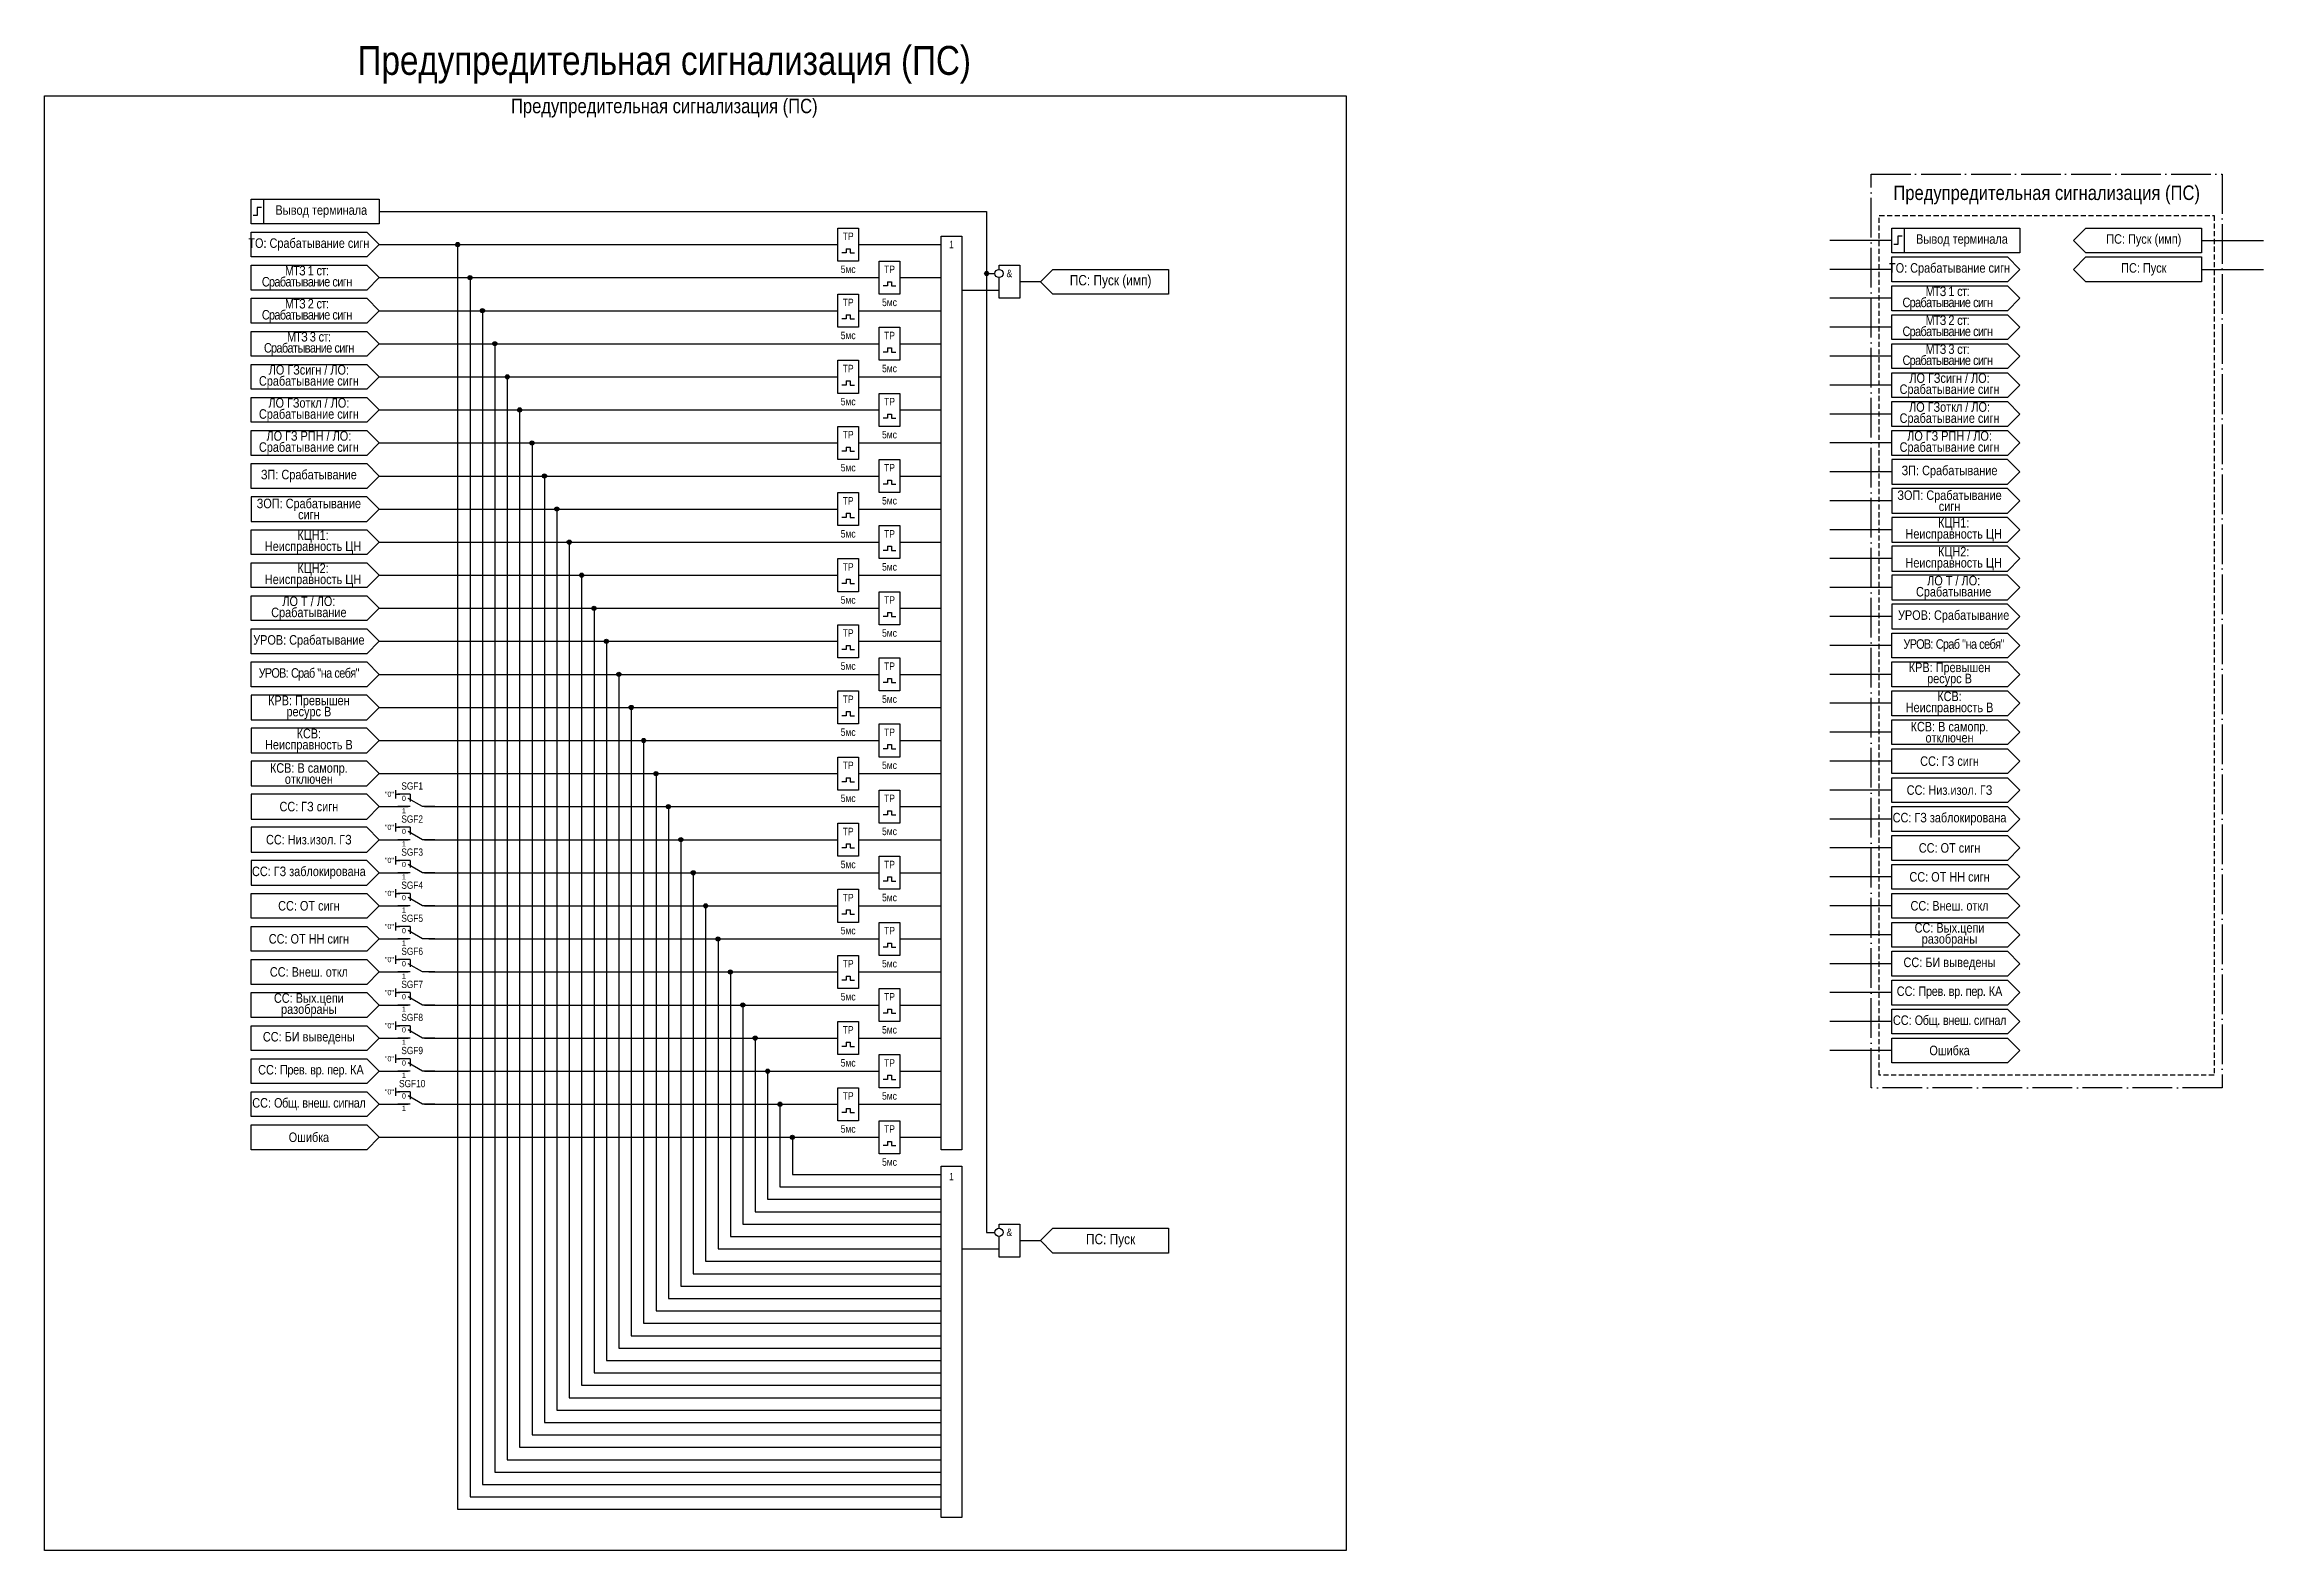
# Model space of a CAD drawing. Header units: millimetres. Extents: x 0 to 537, y 0 to 364.
import ezdxf
from ezdxf.enums import TextEntityAlignment as Align

# ---------------------------------------------------------------- set-up
doc = ezdxf.new("R2010")
doc.units = ezdxf.units.MM
doc.linetypes.add('ACAD_ISO04W100', pattern=[30, 24, -3, 0, -3])
doc.linetypes.add('штриховая2', pattern=[0.375, 0.25, -0.125])
doc.layers.add('TEXT', color=7, linetype='Continuous', lineweight=25)
doc.layers.add('Основная', color=7, linetype='Continuous')
doc.styles.add('2.5_Gost_RD', font='ARIALN.TTF', dxfattribs={"height": 2.5})
doc.styles.add('3.5_Gost_RD', font='ARIALN.TTF', dxfattribs={"height": 3.5})
doc.styles.add('Вывод', font='ARIALN.TTF', dxfattribs={"height": 2.5})
doc.styles.add('Компонент', font='ARIALN.TTF', dxfattribs={"height": 3.5})

# ---------------------------------------------------------------- blocks, each defined once
blk = doc.blocks.new('Точка')
at = {"ltscale": 100}
h = blk.add_hatch(color=256, dxfattribs=at)
h.dxf.hatch_style = 1
edge = h.paths.add_edge_path()
edge.add_arc((0, 0), 0.5, 0, 360)
blk.add_circle((0, 0), 0.5, dxfattribs=at)
blk = doc.blocks.new('*U78')
at = {"layer": 'Основная', "color": 0}
blk.add_line((0, 0), (7, 4), dxfattribs=at)
at = {"layer": 'Основная', "ltscale": 0.35}
blk.add_line((6, 6), (6, 2.5), dxfattribs=at)
blk = doc.blocks.new('*U97')
at = {"layer": 'Основная', "color": 0}
for p, q in [((-3, 6), (-9, 6)), ((-3, 0), (-9, 0)), ((9, 0), (3, 0))]:
    blk.add_line(p, q, dxfattribs=at)
at = {"layer": 'Основная', "ltscale": 0.25, "xscale": -1}
blk.add_blockref('*U78', (3, 0), dxfattribs=at)
at = {"layer": 'Основная'}
for tag, height, style, p in [('ОУ', 3.5, 'Компонент', (-2, 10)), ('В1', 2.5, 'Вывод', (-13, 6)), ('В2', 2.5, 'Вывод', (-6, 4)), ('В3', 2.5, 'Вывод', (-6, -2))]:
    blk.add_attdef(tag, text='', height=height, dxfattribs=dict(at, style=style)).set_placement(p, align=Align.MIDDLE_CENTER)
blk = doc.blocks.new('*U95')
at = {"layer": 'Основная', "color": 0}
for p, q in [((-3, 6), (-9, 6)), ((-3, 0), (-9, 0)), ((9, 0), (3, 0))]:
    blk.add_line(p, q, dxfattribs=at)
at = {"layer": 'Основная', "ltscale": 0.25, "xscale": -1}
blk.add_blockref('*U78', (3, 0), dxfattribs=at)
at = {"layer": 'Основная'}
for tag, height, style, p in [('ОУ', 3.5, 'Компонент', (-2, 10)), ('В1', 2.5, 'Вывод', (-13, 6)), ('В2', 2.5, 'Вывод', (-6, 4)), ('В3', 2.5, 'Вывод', (-6, -2))]:
    blk.add_attdef(tag, text='', height=height, dxfattribs=dict(at, style=style)).set_placement(p, align=Align.MIDDLE_CENTER)
blk = doc.blocks.new('*U96')
at = {"layer": 'Основная', "color": 0}
for p, q in [((-3, 6), (-9, 6)), ((-3, 0), (-9, 0)), ((9, 0), (3, 0))]:
    blk.add_line(p, q, dxfattribs=at)
at = {"layer": 'Основная', "ltscale": 0.25, "xscale": -1}
blk.add_blockref('*U78', (3, 0), dxfattribs=at)
at = {"layer": 'Основная'}
for tag, height, style, p in [('ОУ', 3.5, 'Компонент', (-2, 10)), ('В1', 2.5, 'Вывод', (-13, 6)), ('В2', 2.5, 'Вывод', (-6, 4)), ('В3', 2.5, 'Вывод', (-6, -2))]:
    blk.add_attdef(tag, text='', height=height, dxfattribs=dict(at, style=style)).set_placement(p, align=Align.MIDDLE_CENTER)
blk = doc.blocks.new('*U91')
at = {"layer": 'Основная', "color": 0}
for p, q in [((-3, 6), (-9, 6)), ((-3, 0), (-9, 0)), ((9, 0), (3, 0))]:
    blk.add_line(p, q, dxfattribs=at)
at = {"layer": 'Основная', "ltscale": 0.25, "xscale": -1}
blk.add_blockref('*U78', (3, 0), dxfattribs=at)
at = {"layer": 'Основная'}
for tag, height, style, p in [('ОУ', 3.5, 'Компонент', (-2, 10)), ('В1', 2.5, 'Вывод', (-13, 6)), ('В2', 2.5, 'Вывод', (-6, 4)), ('В3', 2.5, 'Вывод', (-6, -2))]:
    blk.add_attdef(tag, text='', height=height, dxfattribs=dict(at, style=style)).set_placement(p, align=Align.MIDDLE_CENTER)
blk = doc.blocks.new('*U92')
at = {"layer": 'Основная', "color": 0}
for p, q in [((-3, 6), (-9, 6)), ((-3, 0), (-9, 0)), ((9, 0), (3, 0))]:
    blk.add_line(p, q, dxfattribs=at)
at = {"layer": 'Основная', "ltscale": 0.25, "xscale": -1}
blk.add_blockref('*U78', (3, 0), dxfattribs=at)
at = {"layer": 'Основная'}
for tag, height, style, p in [('ОУ', 3.5, 'Компонент', (-2, 10)), ('В1', 2.5, 'Вывод', (-13, 6)), ('В2', 2.5, 'Вывод', (-6, 4)), ('В3', 2.5, 'Вывод', (-6, -2))]:
    blk.add_attdef(tag, text='', height=height, dxfattribs=dict(at, style=style)).set_placement(p, align=Align.MIDDLE_CENTER)
blk = doc.blocks.new('*U93')
at = {"layer": 'Основная', "color": 0}
for p, q in [((-3, 6), (-9, 6)), ((-3, 0), (-9, 0)), ((9, 0), (3, 0))]:
    blk.add_line(p, q, dxfattribs=at)
at = {"layer": 'Основная', "ltscale": 0.25, "xscale": -1}
blk.add_blockref('*U78', (3, 0), dxfattribs=at)
at = {"layer": 'Основная'}
for tag, height, style, p in [('ОУ', 3.5, 'Компонент', (-2, 10)), ('В1', 2.5, 'Вывод', (-13, 6)), ('В2', 2.5, 'Вывод', (-6, 4)), ('В3', 2.5, 'Вывод', (-6, -2))]:
    blk.add_attdef(tag, text='', height=height, dxfattribs=dict(at, style=style)).set_placement(p, align=Align.MIDDLE_CENTER)
blk = doc.blocks.new('*U94')
at = {"layer": 'Основная', "color": 0}
for p, q in [((-3, 6), (-9, 6)), ((-3, 0), (-9, 0)), ((9, 0), (3, 0))]:
    blk.add_line(p, q, dxfattribs=at)
at = {"layer": 'Основная', "ltscale": 0.25, "xscale": -1}
blk.add_blockref('*U78', (3, 0), dxfattribs=at)
at = {"layer": 'Основная'}
for tag, height, style, p in [('ОУ', 3.5, 'Компонент', (-2, 10)), ('В1', 2.5, 'Вывод', (-13, 6)), ('В2', 2.5, 'Вывод', (-6, 4)), ('В3', 2.5, 'Вывод', (-6, -2))]:
    blk.add_attdef(tag, text='', height=height, dxfattribs=dict(at, style=style)).set_placement(p, align=Align.MIDDLE_CENTER)
blk = doc.blocks.new('*U89')
at = {"layer": 'Основная', "color": 0}
for p, q in [((-3, 6), (-9, 6)), ((-3, 0), (-9, 0)), ((9, 0), (3, 0))]:
    blk.add_line(p, q, dxfattribs=at)
at = {"layer": 'Основная', "ltscale": 0.25, "xscale": -1}
blk.add_blockref('*U78', (3, 0), dxfattribs=at)
at = {"layer": 'Основная'}
for tag, height, style, p in [('ОУ', 3.5, 'Компонент', (-2, 10)), ('В1', 2.5, 'Вывод', (-13, 6)), ('В2', 2.5, 'Вывод', (-6, 4)), ('В3', 2.5, 'Вывод', (-6, -2))]:
    blk.add_attdef(tag, text='', height=height, dxfattribs=dict(at, style=style)).set_placement(p, align=Align.MIDDLE_CENTER)
blk = doc.blocks.new('*U90')
at = {"layer": 'Основная', "color": 0}
for p, q in [((-3, 6), (-9, 6)), ((-3, 0), (-9, 0)), ((9, 0), (3, 0))]:
    blk.add_line(p, q, dxfattribs=at)
at = {"layer": 'Основная', "ltscale": 0.25, "xscale": -1}
blk.add_blockref('*U78', (3, 0), dxfattribs=at)
at = {"layer": 'Основная'}
for tag, height, style, p in [('ОУ', 3.5, 'Компонент', (-2, 10)), ('В1', 2.5, 'Вывод', (-13, 6)), ('В2', 2.5, 'Вывод', (-6, 4)), ('В3', 2.5, 'Вывод', (-6, -2))]:
    blk.add_attdef(tag, text='', height=height, dxfattribs=dict(at, style=style)).set_placement(p, align=Align.MIDDLE_CENTER)
blk = doc.blocks.new('*U88')
at = {"layer": 'Основная', "color": 0}
for p, q in [((-3, 6), (-9, 6)), ((-3, 0), (-9, 0)), ((9, 0), (3, 0))]:
    blk.add_line(p, q, dxfattribs=at)
at = {"layer": 'Основная', "ltscale": 0.25, "xscale": -1}
blk.add_blockref('*U78', (3, 0), dxfattribs=at)
at = {"layer": 'Основная'}
for tag, height, style, p in [('ОУ', 3.5, 'Компонент', (-2, 10)), ('В1', 2.5, 'Вывод', (-13, 6)), ('В2', 2.5, 'Вывод', (-6, 4)), ('В3', 2.5, 'Вывод', (-6, -2))]:
    blk.add_attdef(tag, text='', height=height, dxfattribs=dict(at, style=style)).set_placement(p, align=Align.MIDDLE_CENTER)

msp = doc.modelspace()

# ---------------------------------------------------------------- linework, layer by layer
at = {"ltscale": 100}
for p, q in [((447, 317), (432, 317)), ((522, 317), (537, 317)), ((194, 314), (193, 314)), ((195, 314), (196, 314)), ((241, 307), (236, 307)), ((244, 310), (241, 307)), ((241, 307), (244, 304)), ((244, 310), (272, 310)), ((447, 310), (432, 310)), ((522, 310), (537, 310)), ((204, 306), (203, 306)), ((205, 306), (206, 306)), ((272, 304), (244, 304)), ((447, 303), (432, 303)), ((194, 298), (193, 298)), ((195, 298), (196, 298)), ((447, 296), (432, 296)), ((204, 290), (203, 290)), ((205, 290), (206, 290)), ((447, 289), (432, 289)), ((194, 282), (193, 282)), ((195, 282), (196, 282)), ((447, 282), (432, 282)), ((204, 274), (203, 274)), ((205, 274), (206, 274)), ((447, 275), (432, 275)), ((194, 266), (193, 266)), ((195, 266), (196, 266)), ((447, 268), (432, 268)), ((204, 258), (203, 258)), ((205, 258), (206, 258)), ((447, 261), (432, 261)), ((447, 254), (432, 254)), ((194, 250), (193, 250)), ((195, 250), (196, 250)), ((204, 242), (203, 242)), ((205, 242), (206, 242)), ((447, 247), (432, 247)), ((447, 240), (432, 240)), ((194, 234), (193, 234)), ((195, 234), (196, 234)), ((447, 233), (432, 233)), ((204, 226), (203, 226)), ((205, 226), (206, 226)), ((447, 226), (432, 226)), ((194, 218), (193, 218)), ((195, 218), (196, 218)), ((447, 219), (432, 219)), ((204, 210), (203, 210)), ((205, 210), (206, 210)), ((447, 212), (432, 212)), ((447, 205), (432, 205)), ((194, 202), (193, 202)), ((195, 202), (196, 202)), ((204, 194), (203, 194)), ((205, 194), (206, 194)), ((447, 198), (432, 198)), ((447, 191), (432, 191)), ((85, 184), (85, 182)), ((85, 183), (86, 183)), ((194, 186), (193, 186)), ((195, 186), (196, 186)), ((447, 184), (432, 184)), ((204, 178), (203, 178)), ((205, 178), (206, 178)), ((85, 176), (85, 174)), ((85, 175), (86, 175)), ((447, 177), (432, 177)), ((85, 168), (85, 166)), ((85, 167), (86, 167)), ((194, 170), (193, 170)), ((195, 170), (196, 170)), ((447, 170), (432, 170)), ((204, 162), (203, 162)), ((205, 162), (206, 162)), ((447, 163), (432, 163)), ((85, 160), (85, 158)), ((85, 159), (86, 159)), ((447, 156), (432, 156)), ((85, 152), (85, 150)), ((85, 151), (86, 151)), ((194, 154), (193, 154)), ((195, 154), (196, 154)), ((204, 146), (203, 146)), ((205, 146), (206, 146)), ((447, 149), (432, 149)), ((85, 144), (85, 142)), ((85, 143), (86, 143)), ((447, 142), (432, 142)), ((85, 136), (85, 134)), ((85, 135), (86, 135)), ((194, 138), (193, 138)), ((195, 138), (196, 138)), ((447, 135), (432, 135)), ((204, 130), (203, 130)), ((205, 130), (206, 130)), ((85, 128), (85, 126)), ((85, 127), (86, 127)), ((447, 128), (432, 128)), ((85, 120), (85, 118)), ((85, 119), (86, 119)), ((194, 122), (193, 122)), ((195, 122), (196, 122)), ((447, 121), (432, 121)), ((204, 114), (203, 114)), ((205, 114), (206, 114)), ((85, 112), (85, 110)), ((85, 111), (86, 111)), ((194, 106), (193, 106)), ((195, 106), (196, 106)), ((81, 100), (202, 100)), ((204, 98), (203, 98)), ((205, 98), (206, 98)), ((244, 78), (241, 75)), ((244, 78), (272, 78)), ((241, 75), (244, 72)), ((272, 72), (244, 72))]:
    msp.add_line(p, q, dxfattribs=at)
at = {"color": 3, "ltscale": 100}
msp.add_lwpolyline([(0, 352), (315, 352), (315, 0), (0, 0)], close=True, dxfattribs=at)
at = {"color": 251, "linetype": 'ACAD_ISO04W100', "lineweight": 30, "ltscale": 0.4, "true_color": 0x58595b}
msp.add_lwpolyline([(442, 333), (527, 333), (527, 112), (442, 112)], close=True, dxfattribs=at)
at = {"ltscale": 100}
for points in [[(50, 327), (53, 327), (53, 321), (50, 321)], [(50, 327), (81, 327), (81, 321), (50, 321)], [(192, 320), (197, 320), (197, 312), (192, 312)], [(217, 318), (222, 318), (222, 97), (217, 97)], [(447, 320), (450, 320), (450, 314), (447, 314)], [(447, 320), (478, 320), (478, 314), (447, 314)], [(202, 312), (207, 312), (207, 304), (202, 304)], [(192, 304), (197, 304), (197, 296), (192, 296)], [(202, 296), (207, 296), (207, 288), (202, 288)], [(192, 288), (197, 288), (197, 280), (192, 280)], [(202, 280), (207, 280), (207, 272), (202, 272)], [(192, 272), (197, 272), (197, 264), (192, 264)], [(202, 264), (207, 264), (207, 256), (202, 256)], [(192, 256), (197, 256), (197, 248), (192, 248)], [(202, 248), (207, 248), (207, 240), (202, 240)], [(192, 240), (197, 240), (197, 232), (192, 232)], [(202, 232), (207, 232), (207, 224), (202, 224)], [(192, 224), (197, 224), (197, 216), (192, 216)], [(202, 216), (207, 216), (207, 208), (202, 208)], [(192, 208), (197, 208), (197, 200), (192, 200)], [(202, 200), (207, 200), (207, 192), (202, 192)], [(192, 192), (197, 192), (197, 184), (192, 184)], [(202, 184), (207, 184), (207, 176), (202, 176)], [(192, 176), (197, 176), (197, 168), (192, 168)], [(202, 168), (207, 168), (207, 160), (202, 160)], [(192, 160), (197, 160), (197, 152), (192, 152)], [(202, 152), (207, 152), (207, 144), (202, 144)], [(192, 144), (197, 144), (197, 136), (192, 136)], [(202, 136), (207, 136), (207, 128), (202, 128)], [(192, 128), (197, 128), (197, 120), (192, 120)], [(202, 120), (207, 120), (207, 112), (202, 112)], [(192, 112), (197, 112), (197, 104), (192, 104)], [(202, 104), (207, 104), (207, 96), (202, 96)], [(217, 93), (222, 93), (222, 8), (217, 8)]]:
    msp.add_lwpolyline(points, close=True, dxfattribs=at)
at = {"lineweight": 30, "ltscale": 100}
for points in [[(52.5, 325), (51.5, 325), (51.5, 323), (50.5, 323)], [(449.5, 318), (448.5, 318), (448.5, 316), (447.5, 316)]]:
    msp.add_lwpolyline(points, dxfattribs=at)
at = {"ltscale": 100}
for points in [[(81, 324), (228, 324), (228, 309), (230, 309)], [(81, 324), (228, 324), (228, 77), (230, 77)], [(50, 319), (78, 319), (81, 316), (78, 313), (50, 313), (50, 319)], [(491, 317), (494, 320), (522, 320), (522, 314), (494, 314), (491, 317)], [(81, 316), (100, 316), (100, 10), (217, 10)], [(81, 316), (192, 316)], [(194, 315), (194, 314)], [(194, 315), (195, 315)], [(195, 315), (195, 314)], [(197, 316), (217, 316)], [(447, 313), (475, 313), (478, 310), (475, 307), (447, 307), (447, 313)], [(491, 310), (494, 313), (522, 313), (522, 307), (494, 307), (491, 310)], [(50, 311), (78, 311), (81, 308), (78, 305), (50, 305), (50, 311)], [(81, 308), (103, 308), (103, 13), (217, 13)], [(81, 308), (202, 308)], [(204, 307), (204, 306)], [(204, 307), (205, 307)], [(205, 307), (205, 306)], [(207, 308), (217, 308)], [(231, 310), (231, 311), (236, 311), (236, 303), (231, 303), (231, 308)], [(241, 307), (244, 310), (272, 310), (272, 304), (244, 304), (241, 307)], [(50, 303), (78, 303), (81, 300), (78, 297), (50, 297), (50, 303)], [(222, 305), (231, 305)], [(447, 306), (475, 306), (478, 303), (475, 300), (447, 300), (447, 306)], [(81, 300), (106, 300), (106, 16), (217, 16)], [(81, 300), (192, 300)], [(194, 299), (194, 298)], [(194, 299), (195, 299)], [(195, 299), (195, 298)], [(197, 300), (217, 300)], [(447, 299), (475, 299), (478, 296), (475, 293), (447, 293), (447, 299)], [(50, 295), (78, 295), (81, 292), (78, 289), (50, 289), (50, 295)], [(81, 292), (109, 292), (109, 19), (217, 19)], [(81, 292), (202, 292)], [(204, 291), (204, 290)], [(204, 291), (205, 291)], [(205, 291), (205, 290)], [(207, 292), (217, 292)], [(447, 292), (475, 292), (478, 289), (475, 286), (447, 286), (447, 292)], [(50, 287), (78, 287), (81, 284), (78, 281), (50, 281), (50, 287)], [(447, 285), (475, 285), (478, 282), (475, 279), (447, 279), (447, 285)], [(81, 284), (112, 284), (112, 22), (217, 22)], [(81, 284), (192, 284)], [(194, 283), (194, 282)], [(194, 283), (195, 283)], [(195, 283), (195, 282)], [(197, 284), (217, 284)], [(50, 279), (78, 279), (81, 276), (78, 273), (50, 273), (50, 279)], [(81, 276), (115, 276), (115, 25), (217, 25)], [(81, 276), (202, 276)], [(204, 275), (204, 274)], [(204, 275), (205, 275)], [(205, 275), (205, 274)], [(207, 276), (217, 276)], [(447, 278), (475, 278), (478, 275), (475, 272), (447, 272), (447, 278)], [(50, 271), (78, 271), (81, 268), (78, 265), (50, 265), (50, 271)], [(447, 271), (475, 271), (478, 268), (475, 265), (447, 265), (447, 271)], [(81, 268), (118, 268), (118, 28), (217, 28)], [(81, 268), (192, 268)], [(194, 267), (194, 266)], [(194, 267), (195, 267)], [(195, 267), (195, 266)], [(197, 268), (217, 268)], [(478, 261), (475, 264), (447, 264), (447, 258), (475, 258), (478, 261)], [(50, 263), (78, 263), (81, 260), (78, 257), (50, 257), (50, 263)], [(81, 260), (121, 260), (121, 31), (217, 31)], [(81, 260), (202, 260)], [(204, 259), (204, 258)], [(204, 259), (205, 259)], [(205, 259), (205, 258)], [(207, 260), (217, 260)], [(81, 252), (78, 255), (50, 255), (50, 249), (78, 249), (81, 252)], [(478, 254), (475, 257), (447, 257), (447, 251), (475, 251), (478, 254)], [(81, 252), (124, 252), (124, 34), (217, 34)], [(81, 252), (192, 252)], [(194, 251), (194, 250)], [(194, 251), (195, 251)], [(195, 251), (195, 250)], [(197, 252), (217, 252)], [(478, 247), (475, 250), (447, 250), (447, 244), (475, 244), (478, 247)], [(50, 247), (78, 247), (81, 244), (78, 241), (50, 241), (50, 247)], [(81, 244), (127, 244), (127, 37), (217, 37)], [(81, 244), (202, 244)], [(204, 243), (204, 242)], [(204, 243), (205, 243)], [(205, 243), (205, 242)], [(207, 244), (217, 244)], [(478, 240), (475, 243), (447, 243), (447, 237), (475, 237), (478, 240)], [(50, 239), (78, 239), (81, 236), (78, 233), (50, 233), (50, 239)], [(50, 231), (78, 231), (81, 228), (78, 225), (50, 225), (50, 231)], [(81, 236), (130, 236), (130, 40), (217, 40)], [(81, 236), (192, 236)], [(194, 235), (194, 234)], [(194, 235), (195, 235)], [(195, 235), (195, 234)], [(197, 236), (217, 236)], [(478, 233), (475, 236), (447, 236), (447, 230), (475, 230), (478, 233)], [(81, 228), (133, 228), (133, 43), (217, 43)], [(81, 228), (202, 228)], [(204, 227), (204, 226)], [(204, 227), (205, 227)], [(205, 227), (205, 226)], [(207, 228), (217, 228)], [(478, 226), (475, 229), (447, 229), (447, 223), (475, 223), (478, 226)], [(50, 223), (78, 223), (81, 220), (78, 217), (50, 217), (50, 223)], [(447, 222), (475, 222), (478, 219), (475, 216), (447, 216), (447, 222)], [(50, 215), (78, 215), (81, 212), (78, 209), (50, 209), (50, 215)], [(81, 220), (136, 220), (136, 46), (217, 46)], [(81, 220), (192, 220)], [(194, 219), (194, 218)], [(194, 219), (195, 219)], [(195, 219), (195, 218)], [(197, 220), (217, 220)], [(447, 215), (475, 215), (478, 212), (475, 209), (447, 209), (447, 215)], [(81, 212), (139, 212), (139, 49), (217, 49)], [(81, 212), (202, 212)], [(204, 211), (204, 210)], [(204, 211), (205, 211)], [(205, 211), (205, 210)], [(207, 212), (217, 212)], [(81, 204), (78, 207), (50, 207), (50, 201), (78, 201), (81, 204)], [(447, 208), (475, 208), (478, 205), (475, 202), (447, 202), (447, 208)], [(81, 196), (78, 199), (50, 199), (50, 193), (78, 193), (81, 196)], [(81, 204), (142, 204), (142, 52), (217, 52)], [(81, 204), (192, 204)], [(194, 203), (194, 202)], [(194, 203), (195, 203)], [(195, 203), (195, 202)], [(197, 204), (217, 204)], [(447, 201), (475, 201), (478, 198), (475, 195), (447, 195), (447, 201)], [(81, 196), (145, 196), (145, 55), (217, 55)], [(81, 196), (202, 196)], [(204, 195), (204, 194)], [(204, 195), (205, 195)], [(205, 195), (205, 194)], [(207, 196), (217, 196)], [(447, 194), (475, 194), (478, 191), (475, 188), (447, 188), (447, 194)], [(81, 188), (78, 191), (50, 191), (50, 185), (78, 185), (81, 188)], [(81, 188), (192, 188)], [(92, 188), (148, 188), (148, 58), (217, 58)], [(197, 188), (217, 188)], [(81, 180), (78, 183), (50, 183), (50, 177), (78, 177), (81, 180)], [(194, 187), (194, 186)], [(194, 187), (195, 187)], [(195, 187), (195, 186)], [(447, 187), (475, 187), (478, 184), (475, 181), (447, 181), (447, 187)], [(81, 180), (88, 180)], [(92, 180), (151, 180), (151, 61), (217, 61)], [(92, 180), (202, 180)], [(204, 179), (204, 178)], [(204, 179), (205, 179)], [(205, 179), (205, 178)], [(207, 180), (217, 180)], [(447, 180), (475, 180), (478, 177), (475, 174), (447, 174), (447, 180)], [(81, 172), (78, 175), (50, 175), (50, 169), (78, 169), (81, 172)], [(81, 172), (88, 172)], [(92, 172), (154, 172), (154, 64), (217, 64)], [(92, 172), (192, 172)], [(197, 172), (217, 172)], [(447, 173), (475, 173), (478, 170), (475, 167), (447, 167), (447, 173)], [(81, 164), (78, 167), (50, 167), (50, 161), (78, 161), (81, 164)], [(194, 171), (194, 170)], [(194, 171), (195, 171)], [(195, 171), (195, 170)], [(81, 164), (88, 164)], [(92, 164), (202, 164)], [(93, 164), (157, 164), (157, 67), (217, 67)], [(204, 163), (204, 162)], [(204, 163), (205, 163)], [(205, 163), (205, 162)], [(207, 164), (217, 164)], [(447, 166), (475, 166), (478, 163), (475, 160), (447, 160), (447, 166)], [(50, 159), (78, 159), (81, 156), (78, 153), (50, 153), (50, 159)], [(81, 156), (88, 156)], [(92, 156), (160, 156), (160, 70), (217, 70)], [(92, 156), (192, 156)], [(197, 156), (217, 156)], [(447, 159), (475, 159), (478, 156), (475, 153), (447, 153), (447, 159)], [(50, 151), (78, 151), (81, 148), (78, 145), (50, 145), (50, 151)], [(194, 155), (194, 154)], [(194, 155), (195, 155)], [(195, 155), (195, 154)], [(447, 152), (475, 152), (478, 149), (475, 146), (447, 146), (447, 152)], [(81, 148), (88, 148)], [(93, 148), (163, 148), (163, 73), (217, 73)], [(93, 148), (202, 148)], [(204, 147), (204, 146)], [(204, 147), (205, 147)], [(205, 147), (205, 146)], [(207, 148), (217, 148)], [(447, 145), (475, 145), (478, 142), (475, 139), (447, 139), (447, 145)], [(50, 143), (78, 143), (81, 140), (78, 137), (50, 137), (50, 143)], [(81, 140), (88, 140)], [(93, 140), (192, 140)], [(94, 140), (166, 140), (166, 76), (217, 76)], [(197, 140), (217, 140)], [(50, 135), (78, 135), (81, 132), (78, 129), (50, 129), (50, 135)], [(194, 139), (194, 138)], [(194, 139), (195, 139)], [(195, 139), (195, 138)], [(447, 138), (475, 138), (478, 135), (475, 132), (447, 132), (447, 138)], [(81, 132), (88, 132)], [(92, 132), (169, 132), (169, 79), (217, 79)], [(92, 132), (202, 132)], [(204, 131), (204, 130)], [(204, 131), (205, 131)], [(205, 131), (205, 130)], [(207, 132), (217, 132)], [(447, 131), (475, 131), (478, 128), (475, 125), (447, 125), (447, 131)], [(50, 127), (78, 127), (81, 124), (78, 121), (50, 121), (50, 127)], [(81, 124), (88, 124)], [(81, 124), (88, 124)], [(92, 124), (172, 124), (172, 82), (217, 82)], [(94, 124), (192, 124)], [(197, 124), (217, 124)], [(447, 124), (475, 124), (478, 121), (475, 118), (447, 118), (447, 124)], [(50, 119), (78, 119), (81, 116), (78, 113), (50, 113), (50, 119)], [(194, 123), (194, 122)], [(194, 123), (195, 123)], [(195, 123), (195, 122)], [(81, 116), (88, 116)], [(81, 116), (88, 116)], [(92, 116), (175, 116), (175, 85), (217, 85)], [(92, 116), (202, 116)], [(204, 115), (204, 114)], [(204, 115), (205, 115)], [(205, 115), (205, 114)], [(207, 116), (217, 116)], [(50, 111), (78, 111), (81, 108), (78, 105), (50, 105), (50, 111)], [(81, 108), (88, 108)], [(92, 108), (178, 108), (178, 88), (217, 88)], [(94, 108), (192, 108)], [(197, 108), (217, 108)], [(50, 103), (78, 103), (81, 100), (78, 97), (50, 97), (50, 103)], [(194, 107), (194, 106)], [(194, 107), (195, 107)], [(195, 107), (195, 106)], [(181, 100), (181, 91), (217, 91)], [(204, 99), (204, 98)], [(204, 99), (205, 99)], [(205, 99), (205, 98)], [(207, 100), (217, 100)], [(231, 78), (231, 79), (236, 79), (236, 71), (231, 71), (231, 76)], [(241, 75), (244, 78), (272, 78), (272, 72), (244, 72), (241, 75)], [(222, 73), (231, 73)], [(236, 75), (241, 75)]]:
    msp.add_lwpolyline(points, dxfattribs=at)
at = {"linetype": 'штриховая2', "ltscale": 5}
msp.add_lwpolyline([(444, 323), (525, 323), (525, 115), (444, 115)], close=True, dxfattribs=at)
at = {"ltscale": 100}
for centre in [(231, 309), (231, 77)]:
    msp.add_circle(centre, 1, dxfattribs=at)

# ---------------------------------------------------------------- block references
for p in [(100, 316), (103, 308), (228, 309), (106, 300), (109, 292), (112, 284), (115, 276), (118, 268), (121, 260), (124, 252), (127, 244), (130, 236), (133, 228), (136, 220), (139, 212), (142, 204), (145, 196), (148, 188), (151, 180), (154, 172), (157, 164), (160, 156), (163, 148), (166, 140), (169, 132), (172, 124), (175, 116), (178, 108), (181, 100)]:
    msp.add_blockref('Точка', p, dxfattribs=at)
at = {"layer": 'Основная', "ltscale": 0.25, "xscale": 0.5, "yscale": 0.5, "zscale": 0.5}
for name, p, values in [('*U97', (90, 180), {'ОУ': 'SGF1', 'В1': '"0"', 'В2': '0', 'В3': '1'}), ('*U95', (90, 172), {'ОУ': 'SGF2', 'В1': '"0"', 'В2': '0', 'В3': '1'}), ('*U96', (90, 164), {'ОУ': 'SGF3', 'В1': '"0"', 'В2': '0', 'В3': '1'}), ('*U91', (90, 156), {'ОУ': 'SGF4', 'В1': '"0"', 'В2': '0', 'В3': '1'}), ('*U92', (90, 148), {'ОУ': 'SGF5', 'В1': '"0"', 'В2': '0', 'В3': '1'}), ('*U93', (90, 140), {'ОУ': 'SGF6', 'В1': '"0"', 'В2': '0', 'В3': '1'}), ('*U94', (90, 132), {'ОУ': 'SGF7', 'В1': '"0"', 'В2': '0', 'В3': '1'}), ('*U89', (90, 124), {'ОУ': 'SGF8', 'В1': '"0"', 'В2': '0', 'В3': '1'}), ('*U90', (90, 116), {'ОУ': 'SGF9', 'В1': '"0"', 'В2': '0', 'В3': '1'}), ('*U88', (90, 108), {'ОУ': 'SGF10', 'В1': '"0"', 'В2': '0', 'В3': '1'})]:
    msp.add_blockref(name, p, dxfattribs=at).add_auto_attribs(values)

# ---------------------------------------------------------------- texts
at = {"color": 30, "ltscale": 100, "insert": (150, 359.5), "char_height": 7, "width": 300, "attachment_point": 5, "style": '3.5_Gost_RD'}
msp.add_mtext('{\\C3;Предупредительная сигнализация (ПС)}', dxfattribs=at)
at = {"color": 30, "ltscale": 100, "true_color": 0xf7941d, "insert": (150, 349), "char_height": 3.5, "width": 290, "attachment_point": 5, "style": '3.5_Gost_RD'}
msp.add_mtext('Предупредительная сигнализация (ПС)', dxfattribs=at)
at = {"color": 30, "ltscale": 100, "true_color": 0xef8637, "insert": (484.5, 328), "char_height": 3.5, "width": 85, "attachment_point": 5, "style": '3.5_Gost_RD'}
msp.add_mtext('Предупредительная сигнализация (ПС)', dxfattribs=at)
at = {"ltscale": 100, "attachment_point": 5, "style": '2.5_Gost_RD'}
for s, insert, char_height, width in [('TP', (194.5, 318), 1.8, 5), ('1', (219.5, 316), 1.8, 5), ('\\pxsm0.7;{\\T0.9;МТЗ }1{\\T0.9; ст: Срабатывание сигн}', (63.5, 308), 2.3, 27), ('5мс', (194.5, 310), 1.8, 5), ('TP', (204.5, 310), 1.8, 5), ('&', (233.5, 309), 1.8, 5), ('\\pxsm0.7;ПС: Пуск (имп)', (258, 307), 2.5, 28), ('\\pxsm0.7;{\\T0.9;МТЗ }2{\\T0.9; ст: Срабатывание сигн}', (63.5, 300), 2.3, 27), ('TP', (194.5, 302), 1.8, 5), ('5мс', (204.5, 302), 1.8, 5), ('\\pxsm0.7;{\\T0.9;МТЗ }1{\\T0.9; ст: Срабатывание сигн}', (460.5, 303), 2.3, 27), ('\\pxsm0.7;{\\T0.9;МТЗ }2{\\T0.9; ст: Срабатывание сигн}', (460.5, 296), 2.3, 27), ('\\pxsm0.7;{\\T0.9;МТЗ }3{\\T0.9; ст: Срабатывание сигн}', (64, 292), 2.3, 27), ('5мс', (194.5, 294), 1.8, 5), ('TP', (204.5, 294), 1.8, 5), ('\\pxsm0.7;{\\T0.9;МТЗ }3{\\T0.9; ст: Срабатывание сигн}', (460.5, 289), 2.3, 27), ('\\pxsm0.7;ЛО ГЗсигн / ЛО: Срабатывание сигн', (64, 284), 2.3, 28), ('TP', (194.5, 286), 1.8, 5), ('5мс', (204.5, 286), 1.8, 5), ('\\pxsm0.7;ЛО ГЗсигн / ЛО: Срабатывание сигн', (461, 282), 2.3, 28), ('\\pxsm0.7;ЛО ГЗоткл / ЛО: Срабатывание сигн', (64, 276), 2.3, 28), ('5мс', (194.5, 278), 1.8, 5), ('TP', (204.5, 278), 1.8, 5), ('\\pxsm0.7;ЛО ГЗоткл / ЛО: Срабатывание сигн', (461, 275), 2.3, 28), ('\\pxsm0.7;ЛО ГЗ РПН / ЛО: Срабатывание сигн', (64, 268), 2.3, 28), ('TP', (194.5, 270), 1.8, 5), ('5мс', (204.5, 270), 1.8, 5), ('\\pxsm0.7;ЛО ГЗ РПН / ЛО: Срабатывание сигн', (461, 268), 2.3, 28), ('5мс', (194.5, 262), 1.8, 5), ('TP', (204.5, 262), 1.8, 5), ('TP', (194.5, 254), 1.8, 5), ('5мс', (204.5, 254), 1.8, 5), ('\\pxsm0.7;КЦН1: \\PНеисправность ЦН', (462, 247), 2.3, 28), ('\\pxsm0.7;КЦН1: \\PНеисправность ЦН', (65, 244), 2.3, 28), ('5мс', (194.5, 246), 1.8, 5), ('TP', (204.5, 246), 1.8, 5), ('\\pxsm0.7;КЦН2: \\PНеисправность ЦН', (462, 240), 2.3, 28), ('\\pxsm0.7;КЦН2: \\PНеисправность ЦН', (65, 236), 2.3, 28), ('TP', (194.5, 238), 1.8, 5), ('5мс', (204.5, 238), 1.8, 5), ('5мс', (194.5, 230), 1.8, 5), ('TP', (204.5, 230), 1.8, 5), ('{\\C256;УРОВ: Срабатывание}', (64, 220), 2.3, 28), ('TP', (194.5, 222), 1.8, 5), ('5мс', (204.5, 222), 1.8, 5), ('5мс', (194.5, 214), 1.8, 5), ('TP', (204.5, 214), 1.8, 5), ('TP', (194.5, 206), 1.8, 5), ('5мс', (204.5, 206), 1.8, 5), ('5мс', (194.5, 198), 1.8, 5), ('TP', (204.5, 198), 1.8, 5), ('TP', (194.5, 190), 1.8, 5), ('5мс', (204.5, 190), 1.8, 5), ('\\pxsm0.7;СС: ГЗ сигн', (461, 191), 2.3, 28), ('5мс', (194.5, 182), 1.8, 5), ('TP', (204.5, 182), 1.8, 5), ('\\pxsm0.7;СС: Низ.изол. ГЗ', (461, 184), 2.3, 28), ('TP', (194.5, 174), 1.8, 5), ('5мс', (204.5, 174), 1.8, 5), ('5мс', (194.5, 166), 1.8, 5), ('TP', (204.5, 166), 1.8, 5), ('\\pxsm0.7;СС: ОТ сигн', (461, 170), 2.3, 28), ('\\pxsm0.7;СС: ОТ НН сигн', (461, 163), 2.3, 28), ('\\pxsm0.7;СС: ОТ сигн', (64, 156), 2.3, 28), ('TP', (194.5, 158), 1.8, 5), ('5мс', (204.5, 158), 1.8, 5), ('\\pxsm0.7;СС: Внеш. откл', (461, 156), 2.3, 28), ('5мс', (194.5, 150), 1.8, 5), ('TP', (204.5, 150), 1.8, 5), ('\\pxsm0.7;СС: Вых.цепи разобраны', (461, 149), 2.3, 28), ('\\pxsm0.7;СС: ОТ НН сигн', (64, 148), 2.3, 28), ('\\pxsm0.7;СС: Внеш. откл', (64, 140), 2.3, 28), ('TP', (194.5, 142), 1.8, 5), ('5мс', (204.5, 142), 1.8, 5), ('\\pxsm0.7;СС: БИ выведены', (461, 142), 2.3, 28), ('\\pxsm0.7;СС: Вых.цепи разобраны', (64, 132), 2.3, 28), ('5мс', (194.5, 134), 1.8, 5), ('TP', (204.5, 134), 1.8, 5), ('\\pxsm0.7;СС: БИ выведены', (64, 124), 2.3, 28), ('TP', (194.5, 126), 1.8, 5), ('5мс', (204.5, 126), 1.8, 5), ('5мс', (194.5, 118), 1.8, 5), ('TP', (204.5, 118), 1.8, 5), ('TP', (194.5, 110), 1.8, 5), ('5мс', (204.5, 110), 1.8, 5), ('5мс', (194.5, 102), 1.8, 5), ('TP', (204.5, 102), 1.8, 5), ('5мс', (204.5, 94), 1.8, 5), ('1', (219.5, 90.5), 1.8, 5), ('&', (233.5, 77), 1.8, 5), ('\\pxsm0.7;ПС: Пуск', (258, 75), 2.5, 28)]:
    msp.add_mtext(s, dxfattribs=dict(at, insert=insert, char_height=char_height, width=width))
at = {"color": 0, "ltscale": 100, "char_height": 2.3, "width": 28, "attachment_point": 5, "style": '2.5_Gost_RD'}
for s, insert in [('{\\C256;УРОВ: Срабатывание}', (462, 226)), ('\\pxsm0.7;{\\T0.9;\\C256;УРОВ: Сраб "на себя"}', (462, 219)), ('\\pxsm0.7;{\\T0.9;\\C256;УРОВ: Сраб "на себя"}', (64, 212))]:
    msp.add_mtext(s, dxfattribs=dict(at, insert=insert))
at = {"layer": 'TEXT', "ltscale": 100, "char_height": 2.3, "width": 28, "attachment_point": 5, "style": '2.5_Gost_RD'}
for s, insert in [('\\pxsm0.7;Вывод терминала', (67, 324)), ('\\pxsm0.7;Вывод терминала', (464, 317)), ('\\pxsm0.7;ПС: Пуск (имп)', (508, 317)), ('\\pxsm0.7;ПС: Пуск', (508, 310)), ('\\pxsm0.7;ЗП: Срабатывание', (64, 260)), ('\\pxsm0.7;ЛО Т / ЛО: Срабатывание', (64, 228)), ('\\pxsm0.7;ЛО Т / ЛО: Срабатывание', (462, 233)), ('\\pxsm0.7;СС: {\\T0.95;Общ. внеш. сигнал}', (461, 128)), ('Ошибка', (461, 121)), ('\\pxsm0.7;СС: {\\T0.95;Общ. внеш. сигнал}', (64, 108)), ('Ошибка', (64, 100))]:
    msp.add_mtext(s, dxfattribs=dict(at, insert=insert))
at = {"layer": 'TEXT', "color": 0, "ltscale": 100, "char_height": 2.3, "width": 28, "attachment_point": 5, "style": '2.5_Gost_RD'}
for s, insert in [('\\pxsm0.7;{\\C256;ТО: Срабатывание сигн}', (64, 316)), ('\\pxsm0.7;{\\C256;ТО: Срабатывание сигн}', (461, 310)), ('\\pxsm0.7;{\\C256;ЗП: Срабатывание}', (461, 261)), ('\\pxsm0.7;{\\C256;ЗОП: Срабатывание сигн}', (64, 252)), ('\\pxsm0.7;{\\C256;ЗОП: Срабатывание сигн}', (461, 254)), ('\\pxsm0.7;{\\C256;КРВ: Превышен ресурс В}', (461, 212)), ('\\pxsm0.7;{\\C256;КРВ: Превышен ресурс В}', (64, 204)), ('\\pxsm0.7;{\\C256;КСВ: \\PНеисправность В}', (461, 205)), ('\\pxsm0.7;{\\C256;КСВ: \\PНеисправность В}', (64, 196)), ('\\pxsm0.7;{\\C256;КСВ: В самопр. отключен}', (461, 198)), ('\\pxsm0.7;{\\C256;КСВ: В самопр. отключен}', (64, 188)), ('\\pxsm0.7;{\\C256;СС: ГЗ сигн}', (64, 180)), ('\\pxsm0.7;{\\C256;СС: ГЗ заблокирована}', (461, 177)), ('\\pxsm0.7;{\\C256;СС: Низ.изол. ГЗ}', (64, 172)), ('\\pxsm0.7;{\\C256;СС: ГЗ заблокирована}', (64, 164)), ('\\pxsm0.7;{\\C256;СС: \\T0.95;Прев. вр. пер.\\T1; КА}', (461, 135)), ('\\pxsm0.7;{\\C256;СС: \\T0.95;Прев. вр. пер.\\T1; КА}', (64.5, 116))]:
    msp.add_mtext(s, dxfattribs=dict(at, insert=insert))

doc.saveas('drawing.dxf')
